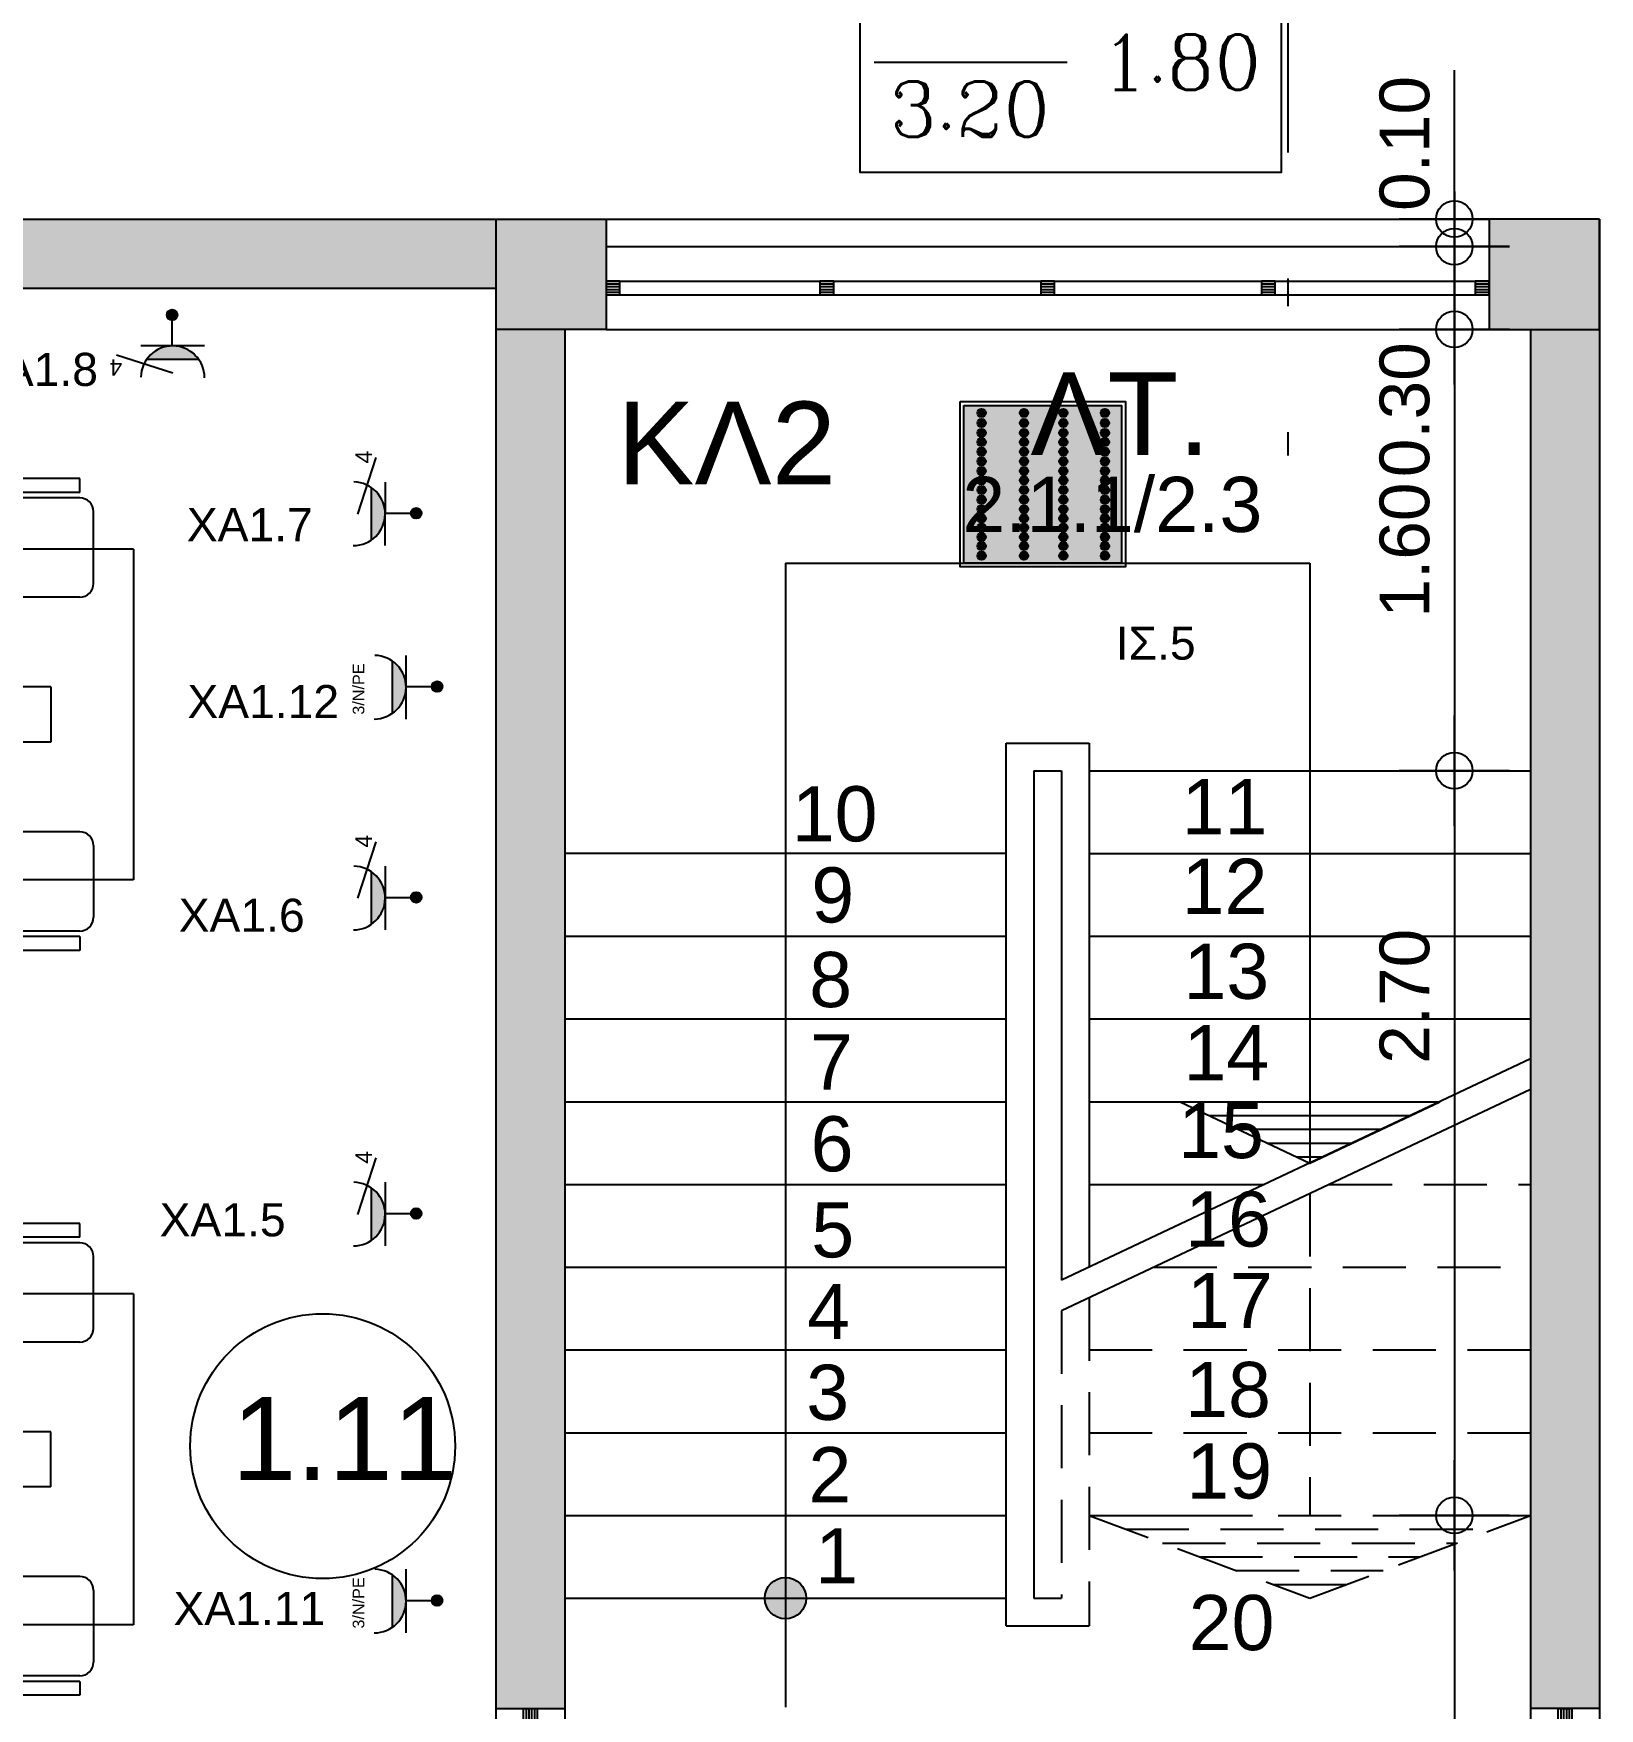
# Model space of a CAD drawing. Header units: metres. Extents: x 0 to 132, y -109 to 310.
# Drawn here: x 27.54 to 33.22, y 121.01 to 127.08 of the extents above; entities that cross this region are included whole.
import ezdxf

# ---------------------------------------------------------------- set-up
doc = ezdxf.new("R2010")
doc.units = ezdxf.units.M
doc.header["$LTSCALE"] = 0.036
doc.linetypes.add('DASHDOTX2', pattern=[50.8, 25.4, -12.7, 0, -12.7])
doc.linetypes.add('DASHED2', pattern=[9.525, 6.35, -3.175])
doc.layers.get('0').update_dxf_attribs({"color": 252})
doc.layers.get('Defpoints').update_dxf_attribs({"color": 252})
for name, color, linetype in [('arxitektonika', 254, 'Continuous'), ('DIMBLK', 252, 'Continuous'), ('electext', 20, 'Continuous'), ('Epipla', 252, 'Continuous'), ('HLEK-SYMBOL', 3, 'Continuous'), ('HLEK_FL001_SYMBOLS', 230, 'Continuous'), ('mihanologika text', 20, 'Continuous'), ('Parathira', 252, 'Continuous')]:
    doc.layers.add(name, color=color, linetype=linetype)
doc.styles.add('COMU-N', font='arial.ttf')
doc.styles.get("Standard").update_dxf_attribs({"font": 'arial.ttf'})
doc.dimstyles.new('CADWDOT', dxfattribs={"dimscale": 0.1, "dimtxt": 1.8, "dimasz": 0.08, "dimexe": 2, "dimexo": 0, "dimgap": 0.09, "dimtad": 0, "dimrnd": 0.001, "dimzin": 0, "dimdsep": 46, "dimtxsty": 'Standard', "dimblk1": 'ARTDIM', "dimblk2": 'ARTDIM', "dimsah": 1, "dimcen": 0.09, "dimdle": 0.05, "dimse1": 1, "dimse2": 1, "dimadec": 0, "dimazin": 0, "dimtfac": 1, "dimtmove": 0, "dimatfit": 3, "dimldrblk": 'ARTDIM', "dimfxl": 2, "dimtvp": 0.9999, "dimtolj": 1, "dimtzin": 0, "dimarcsym": 0})

# ---------------------------------------------------------------- blocks, each defined once
blk = doc.blocks.new('A$C11F247D9')
at = {"layer": 'Parathira'}
for p, q in [((-0.15, -1.6), (-0.15, 0)), ((-0.15, 0), (-0.1, 0)), ((-0.14, 0), (-0.14, -0.15)), ((-0.13, 0), (-0.13, -0.15)), ((-0.12, 0), (-0.12, -0.15)), ((-0.11, 0), (-0.11, -0.15)), ((-0.1, 0), (-0.1, -1.6)), ((-0.1, -0.15), (-0.15, -0.15)), ((-0.1, -0.725), (-0.15, -0.725)), ((-0.14, -0.725), (-0.14, -0.875)), ((-0.13, -0.725), (-0.13, -0.875)), ((-0.12, -0.725), (-0.12, -0.875)), ((-0.11, -0.725), (-0.11, -0.875)), ((-0.05, -0.8), (-0.2, -0.8)), ((-0.1, -0.875), (-0.15, -0.875)), ((-0.1, -1.45), (-0.15, -1.45)), ((-0.14, -1.45), (-0.14, -1.6)), ((-0.13, -1.45), (-0.13, -1.6)), ((-0.12, -1.45), (-0.12, -1.6)), ((-0.11, -1.45), (-0.11, -1.6)), ((-0.1, -1.6), (-0.15, -1.6))]:
    blk.add_line(p, q, dxfattribs=at)
blk = doc.blocks.new('A$C03CF2789')
at = {"layer": 'Epipla'}
for p, q in [((5.6924, -0.941), (5.3924, -0.941)), ((5.6924, -0.991), (5.3924, -0.991)), ((5.6924, -1.011), (5.3924, -1.011)), ((5.7424, -1.321), (5.7424, -1.061)), ((5.8874, -1.1962), (4.0874, -1.1962)), ((5.8874, -1.1962), (5.8874, -2.3962)), ((5.6924, -1.371), (5.3924, -1.371)), ((5.5874, -1.6962), (4.3874, -1.6962)), ((5.5874, -1.6962), (5.5874, -1.8962)), ((5.5874, -1.8962), (4.3874, -1.8962)), ((5.6924, -2.2214), (5.3924, -2.2214)), ((5.7424, -2.2714), (5.7424, -2.5314)), ((5.8874, -2.3962), (4.0874, -2.3962)), ((5.6924, -2.5814), (5.3924, -2.5814)), ((5.6924, -2.6014), (5.3924, -2.6014)), ((5.6924, -2.6514), (5.3924, -2.6514)), ((5.6924, -3.6414), (5.3924, -3.6414)), ((5.6924, -3.6914), (5.3924, -3.6914)), ((5.6924, -3.7114), (5.3924, -3.7114)), ((5.7424, -4.0214), (5.7424, -3.7614)), ((5.8874, -3.8966), (4.0874, -3.8966)), ((5.8874, -3.8966), (5.8874, -5.0966)), ((5.6924, -4.0714), (5.3924, -4.0714)), ((5.5874, -4.3966), (4.3874, -4.3966)), ((5.5874, -4.5966), (5.5874, -4.3966)), ((5.5874, -4.5966), (4.3874, -4.5966)), ((5.6924, -4.9217), (5.3924, -4.9217)), ((5.7424, -4.9717), (5.7424, -5.2317)), ((5.8874, -5.0966), (4.0874, -5.0966)), ((5.6924, -5.2817), (5.3924, -5.2817)), ((5.6924, -5.3017), (5.3924, -5.3017)), ((5.6924, -5.3517), (5.3924, -5.3517))]:
    blk.add_line(p, q, dxfattribs=at)
for points in [[(5.6924, -0.991), (5.6924, -0.941)], [(5.6924, -2.6014), (5.6924, -2.6514)], [(5.6924, -3.6914), (5.6924, -3.6414)], [(5.6924, -5.3017), (5.6924, -5.3517)]]:
    blk.add_lwpolyline(points, dxfattribs=at)
for centre, start, end in [((5.6924, -1.061), 0, 90), ((5.6924, -1.321), 270, 0), ((5.6924, -2.2714), 0, 90), ((5.6924, -2.5314), 270, 0), ((5.6924, -3.7614), 0, 90), ((5.6924, -4.0214), 270, 0), ((5.6924, -4.9717), 0, 90), ((5.6924, -5.2317), 270, 0)]:
    blk.add_arc(centre, 0.05, start, end, dxfattribs=at)
blk = doc.blocks.new('A$C3D465094')
at = {"layer": 'Parathira'}
for p, q in [((0.175, 0), (0.175, -3.2)), ((0.225, 0), (0.175, 0)), ((0.175, 0), (0.175, -0.05)), ((0.185, 0), (0.185, -0.05)), ((0.195, 0), (0.195, -0.05)), ((0.205, 0), (0.205, -0.05)), ((0.215, 0), (0.215, -0.05)), ((0.225, 0), (0.225, -3.2)), ((0.225, -0.05), (0.225, 0)), ((0.175, -0.05), (0.225, -0.05)), ((0.225, -0.775), (0.175, -0.775)), ((0.175, -0.775), (0.175, -0.825)), ((0.185, -0.775), (0.185, -0.825)), ((0.195, -0.775), (0.195, -0.825)), ((0.205, -0.775), (0.205, -0.825)), ((0.215, -0.775), (0.215, -0.825)), ((0.225, -0.825), (0.225, -0.775)), ((0.175, -0.825), (0.225, -0.825)), ((0.225, -1.575), (0.175, -1.575)), ((0.175, -1.575), (0.175, -1.625)), ((0.185, -1.575), (0.185, -1.625)), ((0.195, -1.575), (0.195, -1.625)), ((0.205, -1.575), (0.205, -1.625)), ((0.215, -1.575), (0.215, -1.625)), ((0.225, -1.625), (0.225, -1.575)), ((0.175, -1.625), (0.225, -1.625)), ((0.225, -2.375), (0.175, -2.375)), ((0.175, -2.375), (0.175, -2.425)), ((0.175, -2.425), (0.225, -2.425)), ((0.185, -2.375), (0.185, -2.425)), ((0.195, -2.375), (0.195, -2.425)), ((0.205, -2.375), (0.205, -2.425)), ((0.215, -2.375), (0.215, -2.425)), ((0.225, -2.425), (0.225, -2.375)), ((0.225, -3.15), (0.175, -3.15)), ((0.175, -3.15), (0.175, -3.2)), ((0.185, -3.15), (0.185, -3.2)), ((0.195, -3.15), (0.195, -3.2)), ((0.205, -3.15), (0.205, -3.2)), ((0.215, -3.15), (0.215, -3.2)), ((0.225, -3.2), (0.225, -3.15)), ((0.175, -3.2), (0.225, -3.2))]:
    blk.add_line(p, q, dxfattribs=at)
blk = doc.blocks.new('ARTDIM')
at = {"layer": 'DIMBLK'}
for p, q in [((0, -24.9975), (0, 24.9975)), ((-24.9975, 0), (24.9975, 0))]:
    blk.add_line(p, q, dxfattribs=at)
blk.add_circle((0, 0), 8.25, dxfattribs=at)
blk = doc.blocks.new('*D452')
at = {"layer": 'arxitektonika', "color": 0, "lineweight": -2}
for p, q in [((32.6924, 126.4054), (32.6924, 126.9457)), ((32.6924, 126.3134), (32.6924, 126.3974))]:
    blk.add_line(p, q, dxfattribs=at)
at = {"layer": 'Defpoints', "color": 0, "transparency": 16777216}
for p in [(32.6924, 126.4054), (32.9656, 126.4054), (32.9656, 126.3054)]:
    blk.add_point(p, dxfattribs=at)
at = {"layer": 'arxitektonika', "color": 0, "lineweight": -2, "xscale": 0.008, "yscale": 0.008, "zscale": 0.008}
for p, rotation in [((32.6924, 126.4054), 90), ((32.6924, 126.3054), 270)]:
    blk.add_blockref('ARTDIM', p, dxfattribs=dict(at, rotation=rotation))
at = {"layer": 'arxitektonika', "color": 0, "insert": (32.5124, 126.6796), "char_height": 0.18, "attachment_point": 5, "rotation": 90}
blk.add_mtext('\\A1;0.10', dxfattribs=at)
blk = doc.blocks.new('*D453')
at = {"layer": 'arxitektonika', "color": 0, "lineweight": -2}
for p, q in [((32.6924, 126.2974), (32.6924, 126.0134)), ((32.6924, 126.0054), (32.6924, 125.4308))]:
    blk.add_line(p, q, dxfattribs=at)
at = {"layer": 'Defpoints', "color": 0, "transparency": 16777216}
for p in [(32.9656, 126.3054), (32.6924, 126.0054), (32.9656, 126.0054)]:
    blk.add_point(p, dxfattribs=at)
at = {"layer": 'arxitektonika', "color": 0, "lineweight": -2, "xscale": 0.008, "yscale": 0.008, "zscale": 0.008}
for p, rotation in [((32.6924, 126.3054), 90), ((32.6924, 126.0054), 270)]:
    blk.add_blockref('ARTDIM', p, dxfattribs=dict(at, rotation=rotation))
at = {"layer": 'arxitektonika', "color": 0, "insert": (32.5124, 125.7141), "char_height": 0.18, "attachment_point": 5, "rotation": 90}
blk.add_mtext('\\A1;0.30', dxfattribs=at)
blk = doc.blocks.new('*D454')
at = {"layer": 'arxitektonika', "color": 0, "lineweight": -2}
blk.add_line((32.6924, 125.9974), (32.6924, 124.4134), dxfattribs=at)
at = {"layer": 'Defpoints', "color": 0, "transparency": 16777216}
for p in [(32.9656, 126.0054), (32.6924, 124.4054), (32.9656, 124.4054)]:
    blk.add_point(p, dxfattribs=at)
at = {"layer": 'arxitektonika', "color": 0, "lineweight": -2, "xscale": 0.008, "yscale": 0.008, "zscale": 0.008}
for p, rotation in [((32.6924, 126.0054), 90), ((32.6924, 124.4054), 270)]:
    blk.add_blockref('ARTDIM', p, dxfattribs=dict(at, rotation=rotation))
at = {"layer": 'arxitektonika', "color": 0, "insert": (32.5124, 125.2054), "char_height": 0.18, "attachment_point": 5, "rotation": 90}
blk.add_mtext('\\A1;1.60', dxfattribs=at)
blk = doc.blocks.new('*D455')
at = {"layer": 'arxitektonika', "color": 0, "lineweight": -2}
blk.add_line((32.6924, 124.3974), (32.6924, 121.7134), dxfattribs=at)
at = {"layer": 'Defpoints', "color": 0, "transparency": 16777216}
for p in [(33.1043, 124.4054), (32.6924, 121.7054), (33.1043, 121.7054)]:
    blk.add_point(p, dxfattribs=at)
at = {"layer": 'arxitektonika', "color": 0, "lineweight": -2, "xscale": 0.008, "yscale": 0.008, "zscale": 0.008}
for p, rotation in [((32.6924, 124.4054), 90), ((32.6924, 121.7054), 270)]:
    blk.add_blockref('ARTDIM', p, dxfattribs=dict(at, rotation=rotation))
at = {"layer": 'arxitektonika', "color": 0, "insert": (32.5124, 123.5876), "char_height": 0.18, "attachment_point": 5, "rotation": 90}
blk.add_mtext('\\A1;2.70', dxfattribs=at)
blk = doc.blocks.new('*D456')
at = {"layer": 'arxitektonika', "color": 0, "lineweight": -2}
blk.add_line((32.6924, 121.6974), (32.6924, 119.2134), dxfattribs=at)
at = {"layer": 'Defpoints', "color": 0, "transparency": 16777216}
for p in [(32.9682, 121.7054), (32.6924, 119.2054), (32.9682, 119.2054)]:
    blk.add_point(p, dxfattribs=at)
at = {"layer": 'arxitektonika', "color": 0, "lineweight": -2, "xscale": 0.008, "yscale": 0.008, "zscale": 0.008}
for p, rotation in [((32.6924, 121.7054), 90), ((32.6924, 119.2054), 270)]:
    blk.add_blockref('ARTDIM', p, dxfattribs=dict(at, rotation=rotation))
at = {"layer": 'arxitektonika', "color": 0, "insert": (32.5124, 120.4554), "char_height": 0.18, "attachment_point": 5, "rotation": 90}
blk.add_mtext('\\A1;2.50', dxfattribs=at)
blk = doc.blocks.new('A$C114B3FF7')
at = {"layer": 'Parathira'}
for p, q in [((-0.025, -1.6), (-0.025, 0)), ((-0.025, 0), (0.025, 0)), ((0.025, 0), (0.025, -1.6)), ((-0.015, 0), (-0.015, -0.16)), ((-0.005, 0), (-0.005, -0.16)), ((0.005, 0), (0.005, -0.16)), ((0.015, 0), (0.015, -0.16)), ((0.025, -0.16), (-0.025, -0.16)), ((0.025, -1.44), (-0.025, -1.44)), ((-0.015, -1.44), (-0.015, -1.6)), ((-0.005, -1.44), (-0.005, -1.6)), ((0.005, -1.44), (0.005, -1.6)), ((0.015, -1.44), (0.015, -1.6)), ((0.025, -1.6), (-0.025, -1.6))]:
    blk.add_line(p, q, dxfattribs=at)
blk = doc.blocks.new('gJ6_a14')
at = {"linetype": 'Continuous'}
for p, q in [((-0.1176, 0.1119), (0.113, 0.1119)), ((0, 0.1119), (0, 0))]:
    blk.add_line(p, q, dxfattribs=at)
blk.add_arc((-0.0023, 0.2279), 0.1153, 180, 358.95657, dxfattribs=at)
blk = doc.blocks.new('*X789')
at = {"color": 0}
for p, q in [((15.598, 2.587), (15.737, 2.727)), ((15.598, 2.622), (15.702, 2.727)), ((15.72, 2.727), (15.721, 2.728)), ((15.751, 2.722), (15.752, 2.724)), ((15.601, 2.607), (15.609, 2.616)), ((15.604, 2.646), (15.605, 2.647)), ((15.605, 2.559), (15.765, 2.719)), ((15.605, 2.577), (15.614, 2.585)), ((15.609, 2.652), (15.618, 2.66)), ((15.611, 2.547), (15.618, 2.554)), ((15.614, 2.621), (15.623, 2.63)), ((15.617, 2.536), (15.789, 2.707)), ((15.618, 2.59), (15.627, 2.599)), ((15.623, 2.665), (15.631, 2.674)), ((15.623, 2.559), (15.631, 2.568)), ((15.627, 2.634), (15.636, 2.643)), ((15.627, 2.528), (15.636, 2.537)), ((15.631, 2.603), (15.64, 2.612)), ((15.633, 2.516), (15.808, 2.691)), ((15.636, 2.678), (15.645, 2.687)), ((15.636, 2.572), (15.645, 2.581)), ((15.64, 2.647), (15.649, 2.656)), ((15.64, 2.541), (15.649, 2.55)), ((15.645, 2.616), (15.654, 2.625)), ((15.645, 2.51), (15.654, 2.519)), ((15.649, 2.691), (15.658, 2.7)), ((15.649, 2.585), (15.658, 2.594)), ((15.653, 2.501), (15.824, 2.672)), ((15.654, 2.66), (15.662, 2.669)), ((15.654, 2.554), (15.662, 2.563)), ((15.658, 2.63), (15.667, 2.638)), ((15.658, 2.523), (15.667, 2.532)), ((15.662, 2.705), (15.671, 2.714)), ((15.662, 2.599), (15.671, 2.607)), ((15.664, 2.494), (15.671, 2.501)), ((15.667, 2.674), (15.676, 2.683)), ((15.667, 2.568), (15.676, 2.577)), ((15.671, 2.643), (15.68, 2.652)), ((15.671, 2.537), (15.68, 2.546)), ((15.676, 2.718), (15.678, 2.721)), ((15.676, 2.489), (15.836, 2.648)), ((15.676, 2.612), (15.685, 2.621)), ((15.676, 2.506), (15.685, 2.515)), ((15.68, 2.687), (15.689, 2.696)), ((15.68, 2.581), (15.689, 2.59)), ((15.685, 2.656), (15.693, 2.665)), ((15.685, 2.55), (15.693, 2.559)), ((15.689, 2.625), (15.698, 2.634)), ((15.689, 2.519), (15.698, 2.528)), ((15.693, 2.7), (15.702, 2.709)), ((15.693, 2.594), (15.702, 2.603)), ((15.693, 2.488), (15.702, 2.497)), ((15.698, 2.669), (15.707, 2.678)), ((15.698, 2.563), (15.707, 2.572)), ((15.702, 2.638), (15.711, 2.647)), ((15.702, 2.532), (15.711, 2.541)), ((15.705, 2.482), (15.843, 2.62)), ((15.707, 2.714), (15.715, 2.722)), ((15.707, 2.607), (15.715, 2.616)), ((15.707, 2.501), (15.715, 2.51)), ((15.711, 2.683), (15.72, 2.691)), ((15.711, 2.577), (15.72, 2.585)), ((15.715, 2.652), (15.724, 2.66)), ((15.715, 2.546), (15.724, 2.554)), ((15.72, 2.621), (15.729, 2.63)), ((15.72, 2.515), (15.729, 2.523)), ((15.724, 2.696), (15.733, 2.705)), ((15.724, 2.59), (15.733, 2.599)), ((15.724, 2.484), (15.733, 2.493)), ((15.729, 2.665), (15.738, 2.674)), ((15.729, 2.559), (15.738, 2.568)), ((15.733, 2.634), (15.742, 2.643)), ((15.733, 2.528), (15.742, 2.537)), ((15.738, 2.709), (15.746, 2.718)), ((15.738, 2.603), (15.746, 2.612)), ((15.738, 2.497), (15.746, 2.506)), ((15.741, 2.482), (15.842, 2.584)), ((15.742, 2.678), (15.751, 2.687)), ((15.742, 2.572), (15.751, 2.581)), ((15.746, 2.647), (15.755, 2.656)), ((15.746, 2.541), (15.755, 2.55)), ((15.751, 2.616), (15.76, 2.625)), ((15.751, 2.51), (15.76, 2.519)), ((15.755, 2.691), (15.764, 2.7)), ((15.755, 2.585), (15.764, 2.594)), ((15.76, 2.66), (15.768, 2.669)), ((15.76, 2.554), (15.768, 2.563)), ((15.764, 2.63), (15.773, 2.638)), ((15.764, 2.523), (15.773, 2.532)), ((15.768, 2.705), (15.777, 2.714)), ((15.768, 2.599), (15.777, 2.607)), ((15.768, 2.493), (15.777, 2.501)), ((15.773, 2.674), (15.782, 2.683)), ((15.773, 2.568), (15.782, 2.577)), ((15.777, 2.643), (15.786, 2.652)), ((15.777, 2.537), (15.786, 2.546)), ((15.782, 2.612), (15.791, 2.621)), ((15.782, 2.506), (15.791, 2.515)), ((15.786, 2.687), (15.795, 2.696)), ((15.786, 2.581), (15.795, 2.59)), ((15.791, 2.656), (15.799, 2.665)), ((15.791, 2.55), (15.799, 2.559)), ((15.795, 2.625), (15.804, 2.634)), ((15.795, 2.519), (15.804, 2.528)), ((15.799, 2.594), (15.808, 2.603)), ((15.804, 2.669), (15.813, 2.678)), ((15.804, 2.563), (15.813, 2.572)), ((15.808, 2.638), (15.817, 2.647)), ((15.808, 2.532), (15.817, 2.541)), ((15.813, 2.607), (15.822, 2.616)), ((15.817, 2.577), (15.826, 2.585)), ((15.822, 2.652), (15.83, 2.66)), ((15.822, 2.546), (15.83, 2.554)), ((15.826, 2.621), (15.835, 2.63)), ((15.83, 2.59), (15.839, 2.599)), ((15.835, 2.559), (15.835, 2.56)), ((15.839, 2.634), (15.84, 2.635)), ((15.844, 2.603), (15.844, 2.603))]:
    blk.add_line(p, q, dxfattribs=at)
blk = doc.blocks.new('GJ6_A78')
at = {"layer": 'HLEK-SYMBOL', "color": 0, "linetype": 'Continuous'}
blk.add_circle((0, 0), 0.0989, dxfattribs=at)
at = {"layer": 'HLEK-SYMBOL', "color": 0, "xscale": 0.8, "yscale": 0.8, "zscale": 0.8}
blk.add_blockref('*X789', (-12.576, -2.084), dxfattribs=at)
blk = doc.blocks.new('priza')
at = {"layer": 'HLEK_FL001_SYMBOLS', "rotation": 180}
blk.add_blockref('gJ6_a14', (87.4, -100.4952), dxfattribs=at)
at = {"layer": 'HLEK_FL001_SYMBOLS', "xscale": 0.1951472641207488, "yscale": 0.1951472641207488, "zscale": 0.1951472641207488}
blk.add_blockref('GJ6_A78', (87.4, -100.4953), dxfattribs=at)
blk = doc.blocks.new('priza tetrapli stegani')
at = {"layer": 'HLEK_FL001_SYMBOLS', "ltscale": 5}
h = blk.add_hatch(color=256, dxfattribs=at)
h.dxf.hatch_style = 1
h.paths.add_polyline_path([(443.2002, -18.9901, 0.523538), (443.3897, -18.9901)])
for p, q in [((443.2939, -18.9411), (443.4989, -19.0065)), ((443.2002, -18.9901), (443.3897, -18.9901))]:
    blk.add_line(p, q, dxfattribs=at)
at = {"layer": 'HLEK_FL001_SYMBOLS', "rotation": 180}
blk.add_blockref('priza', (530.6972, -119.6475), dxfattribs=at)
at = {"layer": 'HLEK_FL001_SYMBOLS', "ltscale": 5}
blk.add_text('4', height=0.06, dxfattribs=at).set_placement((443.4774, -18.9916))
blk = doc.blocks.new('priza biomixaniki')
at = {"layer": 'HLEK_FL001_SYMBOLS', "ltscale": 5}
h = blk.add_hatch(color=256, dxfattribs=at)
h.dxf.hatch_style = 1
h.paths.add_polyline_path([(443.2002, -18.3534, 0.523538), (443.3897, -18.3534)])
blk.add_line((443.2002, -18.3534), (443.3897, -18.3534), dxfattribs=at)
at = {"layer": 'HLEK_FL001_SYMBOLS', "rotation": 180}
blk.add_blockref('priza', (530.6972, -119.0108), dxfattribs=at)
at = {"layer": 'HLEK_FL001_SYMBOLS', "ltscale": 5}
blk.add_text('3/N/PE', height=0.042, dxfattribs=at).set_placement((443.1953, -18.2517))
blk = doc.blocks.new('panel led 4x16W 60x60cm acrylic')
at = {"layer": 'HLEK_FL001_SYMBOLS', "linetype": 'Continuous', "lineweight": 0}
h = blk.add_hatch(color=201, dxfattribs=at)
h.dxf.hatch_style = 1
h.paths.add_polyline_path([(45.4184, 65.5575), (45.4184, 64.9863), (45.9896, 64.9863), (45.9896, 65.5575)])
h.paths.add_polyline_path([(45.6208, 65.3554, -1), (45.6508, 65.3554, -1)], flags=16)
h.paths.add_polyline_path([(45.6208, 65.3904, -1), (45.6508, 65.3904, -1)], flags=16)
h.paths.add_polyline_path([(45.7936, 65.3554, -1), (45.7636, 65.3554, -1)], flags=16)
h.paths.add_polyline_path([(45.7636, 65.3904, -1), (45.7936, 65.3904, -1)], flags=16)
h.paths.add_polyline_path([(45.6508, 65.3202, -1), (45.6208, 65.3202, -1)], flags=16)
h.paths.add_polyline_path([(45.7936, 65.3202, -1), (45.7636, 65.3202, -1)], flags=16)
h.paths.add_polyline_path([(45.6208, 65.4249, -1), (45.6508, 65.4249, -1)], flags=16)
h.paths.add_polyline_path([(45.7636, 65.4249, -1), (45.7936, 65.4249, -1)], flags=16)
h.paths.add_polyline_path([(45.6508, 65.2864, -1), (45.6208, 65.2864, -1)], flags=16)
h.paths.add_polyline_path([(45.7936, 65.2864, -1), (45.7636, 65.2864, -1)], flags=16)
h.paths.add_polyline_path([(45.6208, 65.4586, -1), (45.6508, 65.4586, -1)], flags=16)
h.paths.add_polyline_path([(45.7636, 65.4586, -1), (45.7936, 65.4586, -1)], flags=16)
h.paths.add_polyline_path([(45.6508, 65.2511, -1), (45.6208, 65.2511, -1)], flags=16)
h.paths.add_polyline_path([(45.7936, 65.2511, -1), (45.7636, 65.2511, -1)], flags=16)
h.paths.add_polyline_path([(45.6208, 65.4943, -1), (45.6508, 65.4943, -1)], flags=16)
h.paths.add_polyline_path([(45.7636, 65.4943, -1), (45.7936, 65.4943, -1)], flags=16)
h.paths.add_polyline_path([(45.6508, 65.2158, -1), (45.6208, 65.2158, -1)], flags=16)
h.paths.add_polyline_path([(45.7936, 65.2158, -1), (45.7636, 65.2158, -1)], flags=16)
h.paths.add_polyline_path([(45.6208, 65.531, -1), (45.6508, 65.531, -1)], flags=16)
h.paths.add_polyline_path([(45.7636, 65.531, -1), (45.7936, 65.531, -1)], flags=16)
h.paths.add_polyline_path([(45.6508, 65.1817, -1), (45.6208, 65.1817, -1)], flags=16)
h.paths.add_polyline_path([(45.7936, 65.1817, -1), (45.7636, 65.1817, -1)], flags=16)
h.paths.add_polyline_path([(45.4672, 65.3554, -1), (45.4972, 65.3554, -1)], flags=16)
h.paths.add_polyline_path([(45.4672, 65.3904, -1), (45.4972, 65.3904, -1)], flags=16)
h.paths.add_polyline_path([(45.4972, 65.3202, -1), (45.4672, 65.3202, -1)], flags=16)
h.paths.add_polyline_path([(45.6508, 65.1482, -1), (45.6208, 65.1482, -1)], flags=16)
h.paths.add_polyline_path([(45.9441, 65.3554, -1), (45.9141, 65.3554, -1)], flags=16)
h.paths.add_polyline_path([(45.9441, 65.3904, -1), (45.9141, 65.3904, -1)], flags=16)
h.paths.add_polyline_path([(45.7936, 65.1482, -1), (45.7636, 65.1482, -1)], flags=16)
h.paths.add_polyline_path([(45.4672, 65.4249, -1), (45.4972, 65.4249, -1)], flags=16)
h.paths.add_polyline_path([(45.9441, 65.3202, -1), (45.9141, 65.3202, -1)], flags=16)
h.paths.add_polyline_path([(45.4972, 65.2864, -1), (45.4672, 65.2864, -1)], flags=16)
h.paths.add_polyline_path([(45.9141, 65.4249, -1), (45.9441, 65.4249, -1)], flags=16)
h.paths.add_polyline_path([(45.9441, 65.2864, -1), (45.9141, 65.2864, -1)], flags=16)
h.paths.add_polyline_path([(45.4672, 65.4586, -1), (45.4972, 65.4586, -1)], flags=16)
h.paths.add_polyline_path([(45.9141, 65.4586, -1), (45.9441, 65.4586, -1)], flags=16)
h.paths.add_polyline_path([(45.4972, 65.2511, -1), (45.4672, 65.2511, -1)], flags=16)
h.paths.add_polyline_path([(45.9441, 65.2511, -1), (45.9141, 65.2511, -1)], flags=16)
h.paths.add_polyline_path([(45.4672, 65.4943, -1), (45.4972, 65.4943, -1)], flags=16)
h.paths.add_polyline_path([(45.6508, 65.1152, -1), (45.6208, 65.1152, -1)], flags=16)
h.paths.add_polyline_path([(45.7936, 65.1152, -1), (45.7636, 65.1152, -1)], flags=16)
h.paths.add_polyline_path([(45.9141, 65.4943, -1), (45.9441, 65.4943, -1)], flags=16)
h.paths.add_polyline_path([(45.4972, 65.2158, -1), (45.4672, 65.2158, -1)], flags=16)
h.paths.add_polyline_path([(45.9441, 65.2158, -1), (45.9141, 65.2158, -1)], flags=16)
h.paths.add_polyline_path([(45.4672, 65.531, -1), (45.4972, 65.531, -1)], flags=16)
h.paths.add_polyline_path([(45.9141, 65.531, -1), (45.9441, 65.531, -1)], flags=16)
h.paths.add_polyline_path([(45.4972, 65.1817, -1), (45.4672, 65.1817, -1)], flags=16)
h.paths.add_polyline_path([(45.9441, 65.1817, -1), (45.9141, 65.1817, -1)], flags=16)
h.paths.add_polyline_path([(45.6508, 65.0811, -1), (45.6208, 65.0811, -1)], flags=16)
h.paths.add_polyline_path([(45.7936, 65.0811, -1), (45.7636, 65.0811, -1)], flags=16)
h.paths.add_polyline_path([(45.4972, 65.1482, -1), (45.4672, 65.1482, -1)], flags=16)
h.paths.add_polyline_path([(45.9441, 65.1482, -1), (45.9141, 65.1482, -1)], flags=16)
h.paths.add_polyline_path([(45.6508, 65.048, -1), (45.6208, 65.048, -1)], flags=16)
h.paths.add_polyline_path([(45.7936, 65.048, -1), (45.7636, 65.048, -1)], flags=16)
h.paths.add_polyline_path([(45.4972, 65.1152, -1), (45.4672, 65.1152, -1)], flags=16)
h.paths.add_polyline_path([(45.9441, 65.1152, -1), (45.9141, 65.1152, -1)], flags=16)
h.paths.add_polyline_path([(45.6508, 65.0128, -1), (45.6208, 65.0128, -1)], flags=16)
h.paths.add_polyline_path([(45.4972, 65.0811, -1), (45.4672, 65.0811, -1)], flags=16)
h.paths.add_polyline_path([(45.7936, 65.0128, -1), (45.7636, 65.0128, -1)], flags=16)
h.paths.add_polyline_path([(45.9441, 65.0811, -1), (45.9141, 65.0811, -1)], flags=16)
h.paths.add_polyline_path([(45.4972, 65.048, -1), (45.4672, 65.048, -1)], flags=16)
h.paths.add_polyline_path([(45.9441, 65.048, -1), (45.9141, 65.048, -1)], flags=16)
h.paths.add_polyline_path([(45.4972, 65.0128, -1), (45.4672, 65.0128, -1)], flags=16)
h.paths.add_polyline_path([(45.9441, 65.0128, -1), (45.9141, 65.0128, -1)], flags=16)
h = blk.add_hatch(color=11, dxfattribs=at)
h.dxf.hatch_style = 1
h.paths.add_polyline_path([(45.4972, 65.531, 1), (45.4672, 65.531, 1)])
h = blk.add_hatch(color=11, dxfattribs=at)
h.dxf.hatch_style = 1
h.paths.add_polyline_path([(45.6508, 65.531, 1), (45.6208, 65.531, 1)])
h = blk.add_hatch(color=11, dxfattribs=at)
h.dxf.hatch_style = 1
h.paths.add_polyline_path([(45.7936, 65.531, 1), (45.7636, 65.531, 1)])
h = blk.add_hatch(color=11, dxfattribs=at)
h.dxf.hatch_style = 1
h.paths.add_polyline_path([(45.9441, 65.531, 1), (45.9141, 65.531, 1)])
h = blk.add_hatch(color=11, dxfattribs=at)
h.dxf.hatch_style = 1
h.paths.add_polyline_path([(45.4972, 65.4943, 1), (45.4672, 65.4943, 1)])
h = blk.add_hatch(color=11, dxfattribs=at)
h.dxf.hatch_style = 1
h.paths.add_polyline_path([(45.4972, 65.4586, 1), (45.4672, 65.4586, 1)])
h = blk.add_hatch(color=11, dxfattribs=at)
h.dxf.hatch_style = 1
h.paths.add_polyline_path([(45.6508, 65.4943, 1), (45.6208, 65.4943, 1)])
h = blk.add_hatch(color=11, dxfattribs=at)
h.dxf.hatch_style = 1
h.paths.add_polyline_path([(45.6508, 65.4586, 1), (45.6208, 65.4586, 1)])
h = blk.add_hatch(color=11, dxfattribs=at)
h.dxf.hatch_style = 1
h.paths.add_polyline_path([(45.7936, 65.4943, 1), (45.7636, 65.4943, 1)])
h = blk.add_hatch(color=11, dxfattribs=at)
h.dxf.hatch_style = 1
h.paths.add_polyline_path([(45.7936, 65.4586, 1), (45.7636, 65.4586, 1)])
h = blk.add_hatch(color=11, dxfattribs=at)
h.dxf.hatch_style = 1
h.paths.add_polyline_path([(45.9441, 65.4943, 1), (45.9141, 65.4943, 1)])
h = blk.add_hatch(color=11, dxfattribs=at)
h.dxf.hatch_style = 1
h.paths.add_polyline_path([(45.9441, 65.4586, 1), (45.9141, 65.4586, 1)])
h = blk.add_hatch(color=11, dxfattribs=at)
h.dxf.hatch_style = 1
h.paths.add_polyline_path([(45.4972, 65.4249, 1), (45.4672, 65.4249, 1)])
h = blk.add_hatch(color=11, dxfattribs=at)
h.dxf.hatch_style = 1
h.paths.add_polyline_path([(45.4972, 65.3904, 1), (45.4672, 65.3904, 1)])
h = blk.add_hatch(color=11, dxfattribs=at)
h.dxf.hatch_style = 1
h.paths.add_polyline_path([(45.6508, 65.4249, 1), (45.6208, 65.4249, 1)])
h = blk.add_hatch(color=11, dxfattribs=at)
h.dxf.hatch_style = 1
h.paths.add_polyline_path([(45.6508, 65.3904, 1), (45.6208, 65.3904, 1)])
h = blk.add_hatch(color=11, dxfattribs=at)
h.dxf.hatch_style = 1
h.paths.add_polyline_path([(45.7936, 65.4249, 1), (45.7636, 65.4249, 1)])
h = blk.add_hatch(color=11, dxfattribs=at)
h.dxf.hatch_style = 1
h.paths.add_polyline_path([(45.7936, 65.3904, 1), (45.7636, 65.3904, 1)])
h = blk.add_hatch(color=11, dxfattribs=at)
h.dxf.hatch_style = 1
h.paths.add_polyline_path([(45.9441, 65.4249, 1), (45.9141, 65.4249, 1)])
h = blk.add_hatch(color=11, dxfattribs=at)
h.dxf.hatch_style = 1
h.paths.add_polyline_path([(45.9441, 65.3904, 1), (45.9141, 65.3904, 1)])
h = blk.add_hatch(color=11, dxfattribs=at)
h.dxf.hatch_style = 1
h.paths.add_polyline_path([(45.4972, 65.3554, 1), (45.4672, 65.3554, 1)])
h = blk.add_hatch(color=11, dxfattribs=at)
h.dxf.hatch_style = 1
h.paths.add_polyline_path([(45.6508, 65.3554, 1), (45.6208, 65.3554, 1)])
h = blk.add_hatch(color=11, dxfattribs=at)
h.dxf.hatch_style = 1
h.paths.add_polyline_path([(45.7936, 65.3554, 1), (45.7636, 65.3554, 1)])
h = blk.add_hatch(color=11, dxfattribs=at)
h.dxf.hatch_style = 1
h.paths.add_polyline_path([(45.9441, 65.3554, 1), (45.9141, 65.3554, 1)])
h = blk.add_hatch(color=11, dxfattribs=at)
h.dxf.hatch_style = 1
h.paths.add_polyline_path([(45.4972, 65.3202, 1), (45.4672, 65.3202, 1)])
h = blk.add_hatch(color=11, dxfattribs=at)
h.dxf.hatch_style = 1
h.paths.add_polyline_path([(45.4972, 65.2864, 1), (45.4672, 65.2864, 1)])
h = blk.add_hatch(color=11, dxfattribs=at)
h.dxf.hatch_style = 1
h.paths.add_polyline_path([(45.6508, 65.3202, 1), (45.6208, 65.3202, 1)])
h = blk.add_hatch(color=11, dxfattribs=at)
h.dxf.hatch_style = 1
h.paths.add_polyline_path([(45.6508, 65.2864, 1), (45.6208, 65.2864, 1)])
h = blk.add_hatch(color=11, dxfattribs=at)
h.dxf.hatch_style = 1
h.paths.add_polyline_path([(45.7936, 65.3202, 1), (45.7636, 65.3202, 1)])
h = blk.add_hatch(color=11, dxfattribs=at)
h.dxf.hatch_style = 1
h.paths.add_polyline_path([(45.7936, 65.2864, 1), (45.7636, 65.2864, 1)])
h = blk.add_hatch(color=11, dxfattribs=at)
h.dxf.hatch_style = 1
h.paths.add_polyline_path([(45.9441, 65.3202, 1), (45.9141, 65.3202, 1)])
h = blk.add_hatch(color=11, dxfattribs=at)
h.dxf.hatch_style = 1
h.paths.add_polyline_path([(45.9441, 65.2864, 1), (45.9141, 65.2864, 1)])
h = blk.add_hatch(color=11, dxfattribs=at)
h.dxf.hatch_style = 1
h.paths.add_polyline_path([(45.4972, 65.2511, 1), (45.4672, 65.2511, 1)])
h = blk.add_hatch(color=11, dxfattribs=at)
h.dxf.hatch_style = 1
h.paths.add_polyline_path([(45.4972, 65.2158, 1), (45.4672, 65.2158, 1)])
h = blk.add_hatch(color=11, dxfattribs=at)
h.dxf.hatch_style = 1
h.paths.add_polyline_path([(45.6508, 65.2511, 1), (45.6208, 65.2511, 1)])
h = blk.add_hatch(color=11, dxfattribs=at)
h.dxf.hatch_style = 1
h.paths.add_polyline_path([(45.6508, 65.2158, 1), (45.6208, 65.2158, 1)])
h = blk.add_hatch(color=11, dxfattribs=at)
h.dxf.hatch_style = 1
h.paths.add_polyline_path([(45.7936, 65.2511, 1), (45.7636, 65.2511, 1)])
h = blk.add_hatch(color=11, dxfattribs=at)
h.dxf.hatch_style = 1
h.paths.add_polyline_path([(45.7936, 65.2158, 1), (45.7636, 65.2158, 1)])
h = blk.add_hatch(color=11, dxfattribs=at)
h.dxf.hatch_style = 1
h.paths.add_polyline_path([(45.9441, 65.2511, 1), (45.9141, 65.2511, 1)])
h = blk.add_hatch(color=11, dxfattribs=at)
h.dxf.hatch_style = 1
h.paths.add_polyline_path([(45.9441, 65.2158, 1), (45.9141, 65.2158, 1)])
h = blk.add_hatch(color=11, dxfattribs=at)
h.dxf.hatch_style = 1
h.paths.add_polyline_path([(45.4972, 65.1817, 1), (45.4672, 65.1817, 1)])
h = blk.add_hatch(color=11, dxfattribs=at)
h.dxf.hatch_style = 1
h.paths.add_polyline_path([(45.4972, 65.1482, 1), (45.4672, 65.1482, 1)])
h = blk.add_hatch(color=11, dxfattribs=at)
h.dxf.hatch_style = 1
h.paths.add_polyline_path([(45.6508, 65.1817, 1), (45.6208, 65.1817, 1)])
h = blk.add_hatch(color=11, dxfattribs=at)
h.dxf.hatch_style = 1
h.paths.add_polyline_path([(45.6508, 65.1482, 1), (45.6208, 65.1482, 1)])
h = blk.add_hatch(color=11, dxfattribs=at)
h.dxf.hatch_style = 1
h.paths.add_polyline_path([(45.7936, 65.1817, 1), (45.7636, 65.1817, 1)])
h = blk.add_hatch(color=11, dxfattribs=at)
h.dxf.hatch_style = 1
h.paths.add_polyline_path([(45.7936, 65.1482, 1), (45.7636, 65.1482, 1)])
h = blk.add_hatch(color=11, dxfattribs=at)
h.dxf.hatch_style = 1
h.paths.add_polyline_path([(45.9441, 65.1817, 1), (45.9141, 65.1817, 1)])
h = blk.add_hatch(color=11, dxfattribs=at)
h.dxf.hatch_style = 1
h.paths.add_polyline_path([(45.9441, 65.1482, 1), (45.9141, 65.1482, 1)])
h = blk.add_hatch(color=11, dxfattribs=at)
h.dxf.hatch_style = 1
h.paths.add_polyline_path([(45.4972, 65.1152, 1), (45.4672, 65.1152, 1)])
h = blk.add_hatch(color=11, dxfattribs=at)
h.dxf.hatch_style = 1
h.paths.add_polyline_path([(45.6508, 65.1152, 1), (45.6208, 65.1152, 1)])
h = blk.add_hatch(color=11, dxfattribs=at)
h.dxf.hatch_style = 1
h.paths.add_polyline_path([(45.7936, 65.1152, 1), (45.7636, 65.1152, 1)])
h = blk.add_hatch(color=11, dxfattribs=at)
h.dxf.hatch_style = 1
h.paths.add_polyline_path([(45.9441, 65.1152, 1), (45.9141, 65.1152, 1)])
h = blk.add_hatch(color=11, dxfattribs=at)
h.dxf.hatch_style = 1
h.paths.add_polyline_path([(45.4972, 65.0811, 1), (45.4672, 65.0811, 1)])
h = blk.add_hatch(color=11, dxfattribs=at)
h.dxf.hatch_style = 1
h.paths.add_polyline_path([(45.4972, 65.048, 1), (45.4672, 65.048, 1)])
h = blk.add_hatch(color=11, dxfattribs=at)
h.dxf.hatch_style = 1
h.paths.add_polyline_path([(45.6508, 65.0811, 1), (45.6208, 65.0811, 1)])
h = blk.add_hatch(color=11, dxfattribs=at)
h.dxf.hatch_style = 1
h.paths.add_polyline_path([(45.6508, 65.048, 1), (45.6208, 65.048, 1)])
h = blk.add_hatch(color=11, dxfattribs=at)
h.dxf.hatch_style = 1
h.paths.add_polyline_path([(45.7936, 65.0811, 1), (45.7636, 65.0811, 1)])
h = blk.add_hatch(color=11, dxfattribs=at)
h.dxf.hatch_style = 1
h.paths.add_polyline_path([(45.7936, 65.048, 1), (45.7636, 65.048, 1)])
h = blk.add_hatch(color=11, dxfattribs=at)
h.dxf.hatch_style = 1
h.paths.add_polyline_path([(45.9441, 65.0811, 1), (45.9141, 65.0811, 1)])
h = blk.add_hatch(color=11, dxfattribs=at)
h.dxf.hatch_style = 1
h.paths.add_polyline_path([(45.9441, 65.048, 1), (45.9141, 65.048, 1)])
h = blk.add_hatch(color=11, dxfattribs=at)
h.dxf.hatch_style = 1
h.paths.add_polyline_path([(45.4972, 65.0128, 1), (45.4672, 65.0128, 1)])
h = blk.add_hatch(color=11, dxfattribs=at)
h.dxf.hatch_style = 1
h.paths.add_polyline_path([(45.6508, 65.0128, 1), (45.6208, 65.0128, 1)])
h = blk.add_hatch(color=11, dxfattribs=at)
h.dxf.hatch_style = 1
h.paths.add_polyline_path([(45.7936, 65.0128, 1), (45.7636, 65.0128, 1)])
h = blk.add_hatch(color=11, dxfattribs=at)
h.dxf.hatch_style = 1
h.paths.add_polyline_path([(45.9441, 65.0128, 1), (45.9141, 65.0128, 1)])
at = {"layer": 'HLEK_FL001_SYMBOLS'}
for points in [[(45.4043, 65.5722), (46.0043, 65.5722), (46.0043, 64.9722), (45.4043, 64.9722)], [(45.4184, 65.5575), (45.9896, 65.5575), (45.9896, 64.9863), (45.4184, 64.9863)]]:
    blk.add_lwpolyline(points, close=True, dxfattribs=at)
for centre in [(45.4822, 65.531), (45.6358, 65.531), (45.7786, 65.531), (45.9291, 65.531), (45.4822, 65.4943), (45.4822, 65.4586), (45.6358, 65.4943), (45.6358, 65.4586), (45.7786, 65.4943), (45.7786, 65.4586), (45.9291, 65.4943), (45.9291, 65.4586), (45.4822, 65.4249), (45.4822, 65.3904), (45.6358, 65.4249), (45.6358, 65.3904), (45.7786, 65.4249), (45.7786, 65.3904), (45.9291, 65.4249), (45.9291, 65.3904), (45.4822, 65.3554), (45.6358, 65.3554), (45.7786, 65.3554), (45.9291, 65.3554), (45.4822, 65.3202), (45.4822, 65.2864), (45.6358, 65.3202), (45.6358, 65.2864), (45.7786, 65.3202), (45.7786, 65.2864), (45.9291, 65.3202), (45.9291, 65.2864), (45.4822, 65.2511), (45.4822, 65.2158), (45.6358, 65.2511), (45.6358, 65.2158), (45.7786, 65.2511), (45.7786, 65.2158), (45.9291, 65.2511), (45.9291, 65.2158), (45.4822, 65.1817), (45.4822, 65.1482), (45.6358, 65.1817), (45.6358, 65.1482), (45.7786, 65.1817), (45.7786, 65.1482), (45.9291, 65.1817), (45.9291, 65.1482), (45.4822, 65.1152), (45.6358, 65.1152), (45.7786, 65.1152), (45.9291, 65.1152), (45.4822, 65.0811), (45.4822, 65.048), (45.6358, 65.0811), (45.6358, 65.048), (45.7786, 65.0811), (45.7786, 65.048), (45.9291, 65.0811), (45.9291, 65.048), (45.4822, 65.0128), (45.6358, 65.0128), (45.7786, 65.0128), (45.9291, 65.0128)]:
    blk.add_circle(centre, 0.015, dxfattribs=at)

msp = doc.modelspace()

# ---------------------------------------------------------------- hatches: boundary and pattern name
at = {"layer": 'arxitektonika'}
for points in [[(22.6182, 126.4054), (22.6182, 126.1554), (29.2182, 126.1554), (29.2182, 126.4054)], [(29.2182, 126.4054), (29.2182, 126.0054), (29.6182, 126.0054), (29.6182, 126.4054)], [(32.8182, 126.4054), (32.8182, 126.0054), (33.2182, 126.0054), (33.2182, 126.4054)], [(29.4682, 126.0054), (29.2182, 126.0054), (29.2182, 121.0054), (29.4682, 121.0054)], [(32.9682, 126.0054), (33.2182, 126.0054), (33.2182, 121.0054), (32.9682, 121.0054)]]:
    msp.add_hatch(color=256, dxfattribs=at).paths.add_polyline_path(points)
h = msp.add_hatch(color=256, dxfattribs=at)
h.paths.add_polyline_path([(30.2682, 121.4054), (30.1932, 121.4054, 0.414214), (30.2682, 121.3304)])
h.paths.add_polyline_path([(30.2682, 121.3304, 0.414214), (30.3432, 121.4054), (30.2682, 121.4054)])
h.paths.add_polyline_path([(30.2682, 121.4054), (30.3432, 121.4054, 0.414214), (30.2682, 121.4804)])
h.paths.add_polyline_path([(30.2682, 121.4054), (30.2682, 121.4804, 0.414214), (30.1932, 121.4054)])

# ---------------------------------------------------------------- linework, layer by layer
at = {"layer": 'arxitektonika', "linetype": 'DASHDOTX2'}
msp.add_line((32.0882, 127.5611), (32.0882, 125.5486), dxfattribs=at)
at = {"layer": 'arxitektonika'}
for p, q in [((30.5893, 126.9745), (31.2893, 126.9745)), ((22.6182, 126.4054), (29.2182, 126.4054)), ((29.2182, 126.4054), (29.2182, 121.0054)), ((29.2182, 126.4054), (29.6182, 126.4054)), ((29.6182, 126.4054), (29.6182, 126.0054)), ((29.6182, 126.4054), (32.8182, 126.4054)), ((32.8182, 126.4054), (32.8182, 126.0054)), ((33.2182, 126.4054), (32.8182, 126.4054)), ((33.2182, 126.0054), (33.2182, 126.4054)), ((33.2182, 126.4054), (33.2182, 121.0054)), ((29.6182, 126.3054), (32.8182, 126.3054)), ((22.6182, 126.1554), (29.2182, 126.1554)), ((29.6182, 126.0054), (29.2182, 126.0054)), ((29.4682, 126.0054), (29.4682, 121.0054)), ((29.6182, 126.0054), (32.8182, 126.0054)), ((32.8182, 126.0054), (33.2182, 126.0054)), ((32.9682, 126.0054), (32.9682, 121.0054)), ((30.2682, 125.1581), (32.1682, 125.1581)), ((30.2682, 125.1581), (30.2682, 121.0098)), ((32.1682, 125.1581), (32.1682, 122.9829)), ((31.0682, 124.5054), (31.3682, 124.5054)), ((31.0682, 121.3054), (31.0682, 124.5054)), ((31.3682, 124.5054), (31.3682, 122.6054)), ((31.1682, 124.4054), (31.2682, 124.4054)), ((31.1682, 124.4054), (31.1682, 121.4054)), ((31.2682, 124.4054), (31.2682, 122.5582)), ((31.3682, 124.4054), (32.9682, 124.4054)), ((31.0682, 124.1054), (29.4682, 124.1054)), ((31.3682, 124.1054), (32.9682, 124.1054)), ((29.4682, 123.8054), (31.0682, 123.8054)), ((31.3682, 123.8054), (32.9682, 123.8054)), ((29.4682, 123.5054), (31.0682, 123.5054)), ((31.3682, 123.5054), (32.9682, 123.5054)), ((32.9682, 123.3603), (31.2682, 122.5582)), ((32.9682, 123.2498), (31.2682, 122.4477)), ((29.4682, 123.2054), (31.0682, 123.2054)), ((31.3682, 123.2054), (32.6398, 123.2054)), ((31.6982, 123.2054), (32.6398, 123.2054)), ((31.6982, 123.2054), (32.1682, 122.9829)), ((31.8038, 123.1554), (32.5339, 123.1554)), ((32.1682, 122.9829), (32.6398, 123.2054)), ((32.1682, 123.1554), (32.1682, 123.1054)), ((31.9094, 123.1054), (32.4279, 123.1054)), ((32.1682, 123.1054), (32.1682, 123.0554)), ((32.015, 123.0554), (32.3219, 123.0554)), ((32.1206, 123.0054), (32.2159, 123.0054)), ((29.4682, 122.9054), (31.0682, 122.9054)), ((31.3682, 122.9054), (32.004, 122.9054)), ((32.1682, 122.8527), (32.1682, 122.8027)), ((29.4682, 122.6054), (31.0682, 122.6054)), ((29.4682, 122.3054), (31.0682, 122.3054)), ((29.4682, 122.0054), (31.0682, 122.0054)), ((29.4682, 121.7054), (31.0682, 121.7054)), ((31.3682, 121.7054), (31.961, 121.7054)), ((32.0348, 121.4554), (32.3015, 121.4554)), ((29.4682, 121.4054), (31.0682, 121.4054)), ((31.1682, 121.4054), (31.2182, 121.4054)), ((31.2182, 121.4054), (31.2682, 121.4054)), ((31.0682, 121.3054), (31.3682, 121.3054)), ((29.2182, 121.0054), (29.4682, 121.0054)), ((29.2182, 121.0054), (29.2182, 119.4054)), ((29.4682, 121.0054), (29.4682, 119.4054)), ((32.9682, 121.0054), (32.9682, 119.4054)), ((33.2182, 121.0054), (32.9682, 121.0054)), ((33.2182, 121.0054), (33.2182, 119.4054))]:
    msp.add_line(p, q, dxfattribs=at)
at = {"layer": 'arxitektonika', "linetype": 'DASHED2'}
for p, q in [((32.1682, 122.8723), (32.1682, 121.7054)), ((32.2383, 122.9054), (32.9682, 122.9054)), ((31.6025, 122.6054), (32.9682, 122.6054)), ((31.3682, 122.4949), (31.3682, 121.3054)), ((31.2682, 122.4477), (31.2682, 121.4054)), ((31.3682, 122.3054), (32.9682, 122.3054)), ((31.3682, 122.0054), (32.9682, 122.0054)), ((31.3682, 121.7054), (32.1682, 121.4054)), ((31.3682, 121.7054), (32.9682, 121.7054)), ((32.1682, 121.4054), (32.9682, 121.7054)), ((31.5015, 121.6554), (32.8348, 121.6554)), ((31.6348, 121.6054), (32.7015, 121.6054)), ((31.7682, 121.5554), (32.5682, 121.5554)), ((31.9015, 121.5054), (32.4348, 121.5054))]:
    msp.add_line(p, q, dxfattribs=at)
at = {"layer": 'arxitektonika'}
msp.add_lwpolyline([(30.5393, 127.7522), (32.0643, 127.7522), (32.0643, 126.5745), (30.5393, 126.5745), (30.5393, 127.7522)], dxfattribs=at)
for centre, radius in [((28.591, 121.9566), 0.48), ((30.2682, 121.4054), 0.075)]:
    msp.add_circle(centre, radius, dxfattribs=at)

# ---------------------------------------------------------------- block references
at = {"layer": 'arxitektonika', "rotation": 90}
msp.add_blockref('A$C3D465094', (29.6182, 125.9554), dxfattribs=at)
at = {"layer": 'arxitektonika'}
for name, p in [('A$C03CF2789', (22.0182, 126.4054)), ('A$C114B3FF7', (29.3432, 121.0054)), ('A$C11F247D9', (33.2182, 121.0054))]:
    msp.add_blockref(name, p, dxfattribs=at)
at = {"layer": 'HLEK_FL001_SYMBOLS'}
for name, p, rotation in [('priza tetrapli stegani', (471.3424, 106.9057), 180), ('priza tetrapli stegani', (9.0695, -317.9272), 89.90844896371165), ('priza biomixaniki', (10.4901, -318.5868), 90), ('priza tetrapli stegani', (9.7778, -319.3511), 90), ('priza tetrapli stegani', (9.7778, -320.4971), 90), ('priza biomixaniki', (10.4901, -321.9001), 90)]:
    msp.add_blockref(name, p, dxfattribs=dict(at, rotation=rotation))
at = {"layer": 'HLEK_FL001_SYMBOLS', "linetype": 'Continuous', "lineweight": 0}
msp.add_blockref('panel led 4x16W 60x60cm acrylic', (-14.5034, 60.1718), dxfattribs=at)

# ---------------------------------------------------------------- texts
at = {"layer": 'arxitektonika', "style": 'COMU-N'}
for s, height, p in [('ΛΤ.', 0.3, (31.1554, 125.5494)), ('ΚΛ2', 0.3, (29.6588, 125.4434)), ('2.1.1/2.3', 0.2, (30.9091, 125.2709)), ('11', 0.2, (31.704, 124.175)), ('10', 0.2, (30.291, 124.1491)), ('12', 0.2, (31.704, 123.8863)), ('9', 0.2, (30.3618, 123.8551)), ('13', 0.2, (31.7104, 123.5783)), ('8', 0.2, (30.3542, 123.5483)), ('14', 0.2, (31.7104, 123.2831)), ('7', 0.2, (30.3568, 123.2493)), ('6', 0.2, (30.3593, 122.9528)), ('15', 0.2, (31.6911, 123.0008)), ('16', 0.2, (31.7168, 122.68)), ('5', 0.2, (30.3618, 122.6409)), ('17', 0.2, (31.7232, 122.3848)), ('4', 0.2, (30.3466, 122.3445)), ('3', 0.2, (30.3434, 122.0518)), ('18', 0.2, (31.7168, 122.0619)), ('1.11', 0.3, (28.2621, 121.8342)), ('2', 0.2, (30.3515, 121.7532)), ('19', 0.2, (31.721, 121.7667)), ('1', 0.2, (30.3761, 121.459)), ('20', 0.2, (31.7296, 121.217))]:
    msp.add_text(s, height=height, dxfattribs=at).set_placement(p)
at = {"layer": 'arxitektonika', "linetype": 'ByBlock', "char_height": 0.2, "attachment_point": 5, "style": 'COMU-N'}
for s, insert in [('{\\Fcomplex.shx;1.80}', (31.7017, 126.9745)), ('{\\Fcomplex.shx;3.20}', (30.9368, 126.8037))]:
    msp.add_mtext(s, dxfattribs=dict(at, insert=insert))
at = {"layer": 'electext', "insert": (31.4647, 124.9279), "char_height": 0.12, "attachment_point": 1}
msp.add_mtext_dynamic_manual_height_columns('ΙΣ.5', width=0.546767, gutter_width=0.6, heights=[0], dxfattribs=at)
at = {"layer": 'mihanologika text', "char_height": 0.12, "attachment_point": 1}
for s, width, insert in [('ΧΑ1.8', 0.739224, (27.32, 125.9204)), ('ΧΑ1.7', 0.463246, (28.0986, 125.3576)), ('ΧΑ1.12', 0.566326, (28.1007, 124.7161)), ('ΧΑ1.6', 0.611093, (28.0692, 123.9413)), ('ΧΑ1.5', 0.748322, (28.0001, 122.8373)), ('ΧΑ1.11', 0.56633, (28.0503, 121.4282))]:
    msp.add_mtext_dynamic_manual_height_columns(s, width=width, gutter_width=0.6, heights=[0], dxfattribs=dict(at, insert=insert))

# ---------------------------------------------------------------- dimensions: what is measured, and where the dimension line sits
at = {"layer": 'arxitektonika'}
for base, p1, p2, picture, middle in [((32.6924, 126.4054), (32.9656, 126.3054), (32.9656, 126.4054), '*D452', (32.5124, 126.6796)), ((32.6924, 126.0054), (32.9656, 126.3054), (32.9656, 126.0054), '*D453', (32.5124, 125.7141)), ((32.6924, 124.4054), (32.9656, 126.0054), (32.9656, 124.4054), '*D454', (32.5124, 125.2054)), ((32.6924, 119.2054), (32.9682, 121.7054), (32.9682, 119.2054), '*D456', (32.5124, 120.4554))]:
    dim = msp.add_linear_dim(base=base, p1=p1, p2=p2, angle=90, dimstyle='CADWDOT', dxfattribs=at)
    dim.commit()
    dim.dimension.update_dxf_attribs({"geometry": picture, "text_midpoint": middle})
dim = msp.add_linear_dim(base=(32.6924, 121.7054), p1=(33.1043, 124.4054), p2=(33.1043, 121.7054), angle=90, dimstyle='CADWDOT', dxfattribs=at)
dim.commit()
dim.dimension.update_dxf_attribs({"geometry": '*D455', "text_midpoint": (32.6924, 123.5876), "dimtype": 160})

doc.saveas('drawing.dxf')
